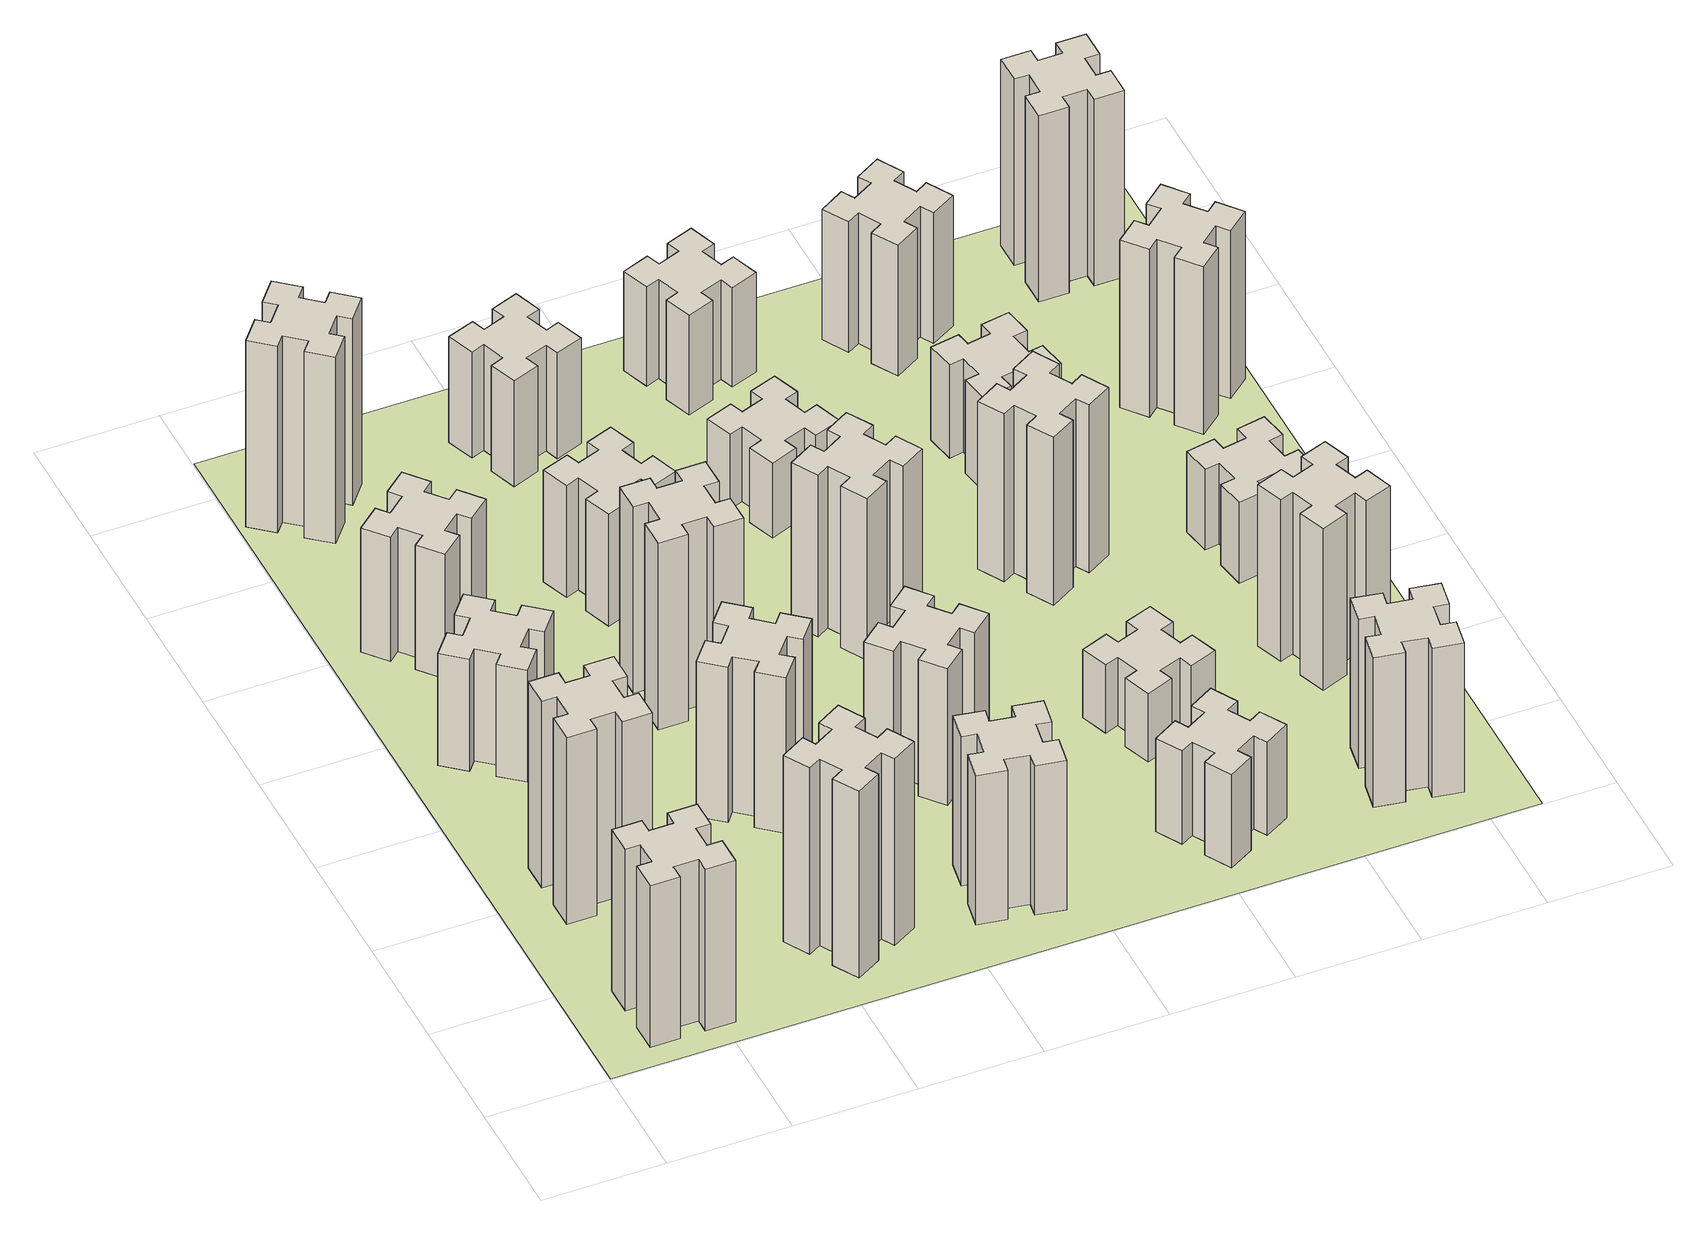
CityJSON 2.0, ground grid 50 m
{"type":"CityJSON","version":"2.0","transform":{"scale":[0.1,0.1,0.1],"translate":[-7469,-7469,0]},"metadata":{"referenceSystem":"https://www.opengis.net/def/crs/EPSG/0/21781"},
"CityObjects":{
"building1":{"type":"Building","attributes":{"class":"1000","function":"1000","usage":"1000","yearOfConstruction":2016,"roofType":"1000","measuredHeight":78,"storeysAboveGround":30,"storeysBelowGround":0},"geometry":[{"type":"Solid","lod":"1","boundaries":[[[[0,1,2,3,4,5,6,7,8,9,10,11,12,13,14,15,16,17,18,19]],[[17,16,20,21]],[[16,15,22,20]],[[15,14,23,22]],[[14,13,24,23]],[[13,12,25,24]],[[12,11,26,25]],[[11,10,27,26]],[[10,9,28,27]],[[9,8,29,28]],[[8,7,30,29]],[[7,6,31,30]],[[6,5,32,31]],[[5,4,33,32]],[[4,3,34,33]],[[3,2,35,34]],[[2,1,36,35]],[[1,0,37,36]],[[0,19,38,37]],[[19,18,39,38]],[[18,17,21,39]],[[24,25,26,27,28,29,30,31,32,33,34,35,36,37,38,39,21,20,22,23]]]]}]},
"building2":{"type":"Building","attributes":{"class":"1000","function":"1000","usage":"1000","yearOfConstruction":2016,"roofType":"1000","measuredHeight":90,"storeysAboveGround":30,"storeysBelowGround":0},"geometry":[{"type":"Solid","lod":"1","boundaries":[[[[40,41,42,43,44,45,46,47,48,49,50,51,52,53,54,55,56,57,58,59]],[[57,56,60,61]],[[56,55,62,60]],[[55,54,63,62]],[[54,53,64,63]],[[53,52,65,64]],[[52,51,66,65]],[[51,50,67,66]],[[50,49,68,67]],[[49,48,69,68]],[[48,47,70,69]],[[47,46,71,70]],[[46,45,72,71]],[[45,44,73,72]],[[44,43,74,73]],[[43,42,75,74]],[[42,41,76,75]],[[41,40,77,76]],[[40,59,78,77]],[[59,58,79,78]],[[58,57,61,79]],[[64,65,66,67,68,69,70,71,72,73,74,75,76,77,78,79,61,60,62,63]]]]}]},
"building3":{"type":"Building","attributes":{"class":"1000","function":"1000","usage":"1000","yearOfConstruction":2016,"roofType":"1000","measuredHeight":54,"storeysAboveGround":30,"storeysBelowGround":0},"geometry":[{"type":"Solid","lod":"1","boundaries":[[[[80,81,82,83,84,85,86,87,88,89,90,91,92,93,94,95,96,97,98,99]],[[97,96,100,101]],[[96,95,102,100]],[[95,94,103,102]],[[94,93,104,103]],[[93,92,105,104]],[[92,91,106,105]],[[91,90,107,106]],[[90,89,108,107]],[[89,88,109,108]],[[88,87,110,109]],[[87,86,111,110]],[[86,85,112,111]],[[85,84,113,112]],[[84,83,114,113]],[[83,82,115,114]],[[82,81,116,115]],[[81,80,117,116]],[[80,99,118,117]],[[99,98,119,118]],[[98,97,101,119]],[[104,105,106,107,108,109,110,111,112,113,114,115,116,117,118,119,101,100,102,103]]]]}]},
"building4":{"type":"Building","attributes":{"class":"1000","function":"1000","usage":"1000","yearOfConstruction":2016,"roofType":"1000","measuredHeight":60,"storeysAboveGround":30,"storeysBelowGround":0},"geometry":[{"type":"Solid","lod":"1","boundaries":[[[[120,121,122,123,124,125,126,127,128,129,130,131,132,133,134,135,136,137,138,139]],[[137,136,140,141]],[[136,135,142,140]],[[135,134,143,142]],[[134,133,144,143]],[[133,132,145,144]],[[132,131,146,145]],[[131,130,147,146]],[[130,129,148,147]],[[129,128,149,148]],[[128,127,150,149]],[[127,126,151,150]],[[126,125,152,151]],[[125,124,153,152]],[[124,123,154,153]],[[123,122,155,154]],[[122,121,156,155]],[[121,120,157,156]],[[120,139,158,157]],[[139,138,159,158]],[[138,137,141,159]],[[144,145,146,147,148,149,150,151,152,153,154,155,156,157,158,159,141,140,142,143]]]]}]},
"building5":{"type":"Building","attributes":{"class":"1000","function":"1000","usage":"1000","yearOfConstruction":2016,"roofType":"1000","measuredHeight":90,"storeysAboveGround":30,"storeysBelowGround":0},"geometry":[{"type":"Solid","lod":"1","boundaries":[[[[160,161,162,163,164,165,166,167,168,169,170,171,172,173,174,175,176,177,178,179]],[[177,176,180,181]],[[176,175,182,180]],[[175,174,183,182]],[[174,173,184,183]],[[173,172,185,184]],[[172,171,186,185]],[[171,170,187,186]],[[170,169,188,187]],[[169,168,189,188]],[[168,167,190,189]],[[167,166,191,190]],[[166,165,192,191]],[[165,164,193,192]],[[164,163,194,193]],[[163,162,195,194]],[[162,161,196,195]],[[161,160,197,196]],[[160,179,198,197]],[[179,178,199,198]],[[178,177,181,199]],[[184,185,186,187,188,189,190,191,192,193,194,195,196,197,198,199,181,180,182,183]]]]}]},
"building6":{"type":"Building","attributes":{"class":"1000","function":"1000","usage":"1000","yearOfConstruction":2016,"roofType":"1000","measuredHeight":90,"storeysAboveGround":30,"storeysBelowGround":0},"geometry":[{"type":"Solid","lod":"1","boundaries":[[[[200,201,202,203,204,205,206,207,208,209,210,211,212,213,214,215,216,217,218,219]],[[217,216,220,221]],[[216,215,222,220]],[[215,214,223,222]],[[214,213,224,223]],[[213,212,225,224]],[[212,211,226,225]],[[211,210,227,226]],[[210,209,228,227]],[[209,208,229,228]],[[208,207,230,229]],[[207,206,231,230]],[[206,205,232,231]],[[205,204,233,232]],[[204,203,234,233]],[[203,202,235,234]],[[202,201,236,235]],[[201,200,237,236]],[[200,219,238,237]],[[219,218,239,238]],[[218,217,221,239]],[[224,225,226,227,228,229,230,231,232,233,234,235,236,237,238,239,221,220,222,223]]]]}]},
"building7":{"type":"Building","attributes":{"class":"1000","function":"1000","usage":"1000","yearOfConstruction":2016,"roofType":"1000","measuredHeight":75,"storeysAboveGround":30,"storeysBelowGround":0},"geometry":[{"type":"Solid","lod":"1","boundaries":[[[[240,241,242,243,244,245,246,247,248,249,250,251,252,253,254,255,256,257,258,259]],[[257,256,260,261]],[[256,255,262,260]],[[255,254,263,262]],[[254,253,264,263]],[[253,252,265,264]],[[252,251,266,265]],[[251,250,267,266]],[[250,249,268,267]],[[249,248,269,268]],[[248,247,270,269]],[[247,246,271,270]],[[246,245,272,271]],[[245,244,273,272]],[[244,243,274,273]],[[243,242,275,274]],[[242,241,276,275]],[[241,240,277,276]],[[240,259,278,277]],[[259,258,279,278]],[[258,257,261,279]],[[264,265,266,267,268,269,270,271,272,273,274,275,276,277,278,279,261,260,262,263]]]]}]},
"building8":{"type":"Building","attributes":{"class":"1000","function":"1000","usage":"1000","yearOfConstruction":2016,"roofType":"1000","measuredHeight":90,"storeysAboveGround":30,"storeysBelowGround":0},"geometry":[{"type":"Solid","lod":"1","boundaries":[[[[280,281,282,283,284,285,286,287,288,289,290,291,292,293,294,295,296,297,298,299]],[[297,296,300,301]],[[296,295,302,300]],[[295,294,303,302]],[[294,293,304,303]],[[293,292,305,304]],[[292,291,306,305]],[[291,290,307,306]],[[290,289,308,307]],[[289,288,309,308]],[[288,287,310,309]],[[287,286,311,310]],[[286,285,312,311]],[[285,284,313,312]],[[284,283,314,313]],[[283,282,315,314]],[[282,281,316,315]],[[281,280,317,316]],[[280,299,318,317]],[[299,298,319,318]],[[298,297,301,319]],[[304,305,306,307,308,309,310,311,312,313,314,315,316,317,318,319,301,300,302,303]]]]}]},
"building9":{"type":"Building","attributes":{"class":"1000","function":"1000","usage":"1000","yearOfConstruction":2016,"roofType":"1000","measuredHeight":54,"storeysAboveGround":30,"storeysBelowGround":0},"geometry":[{"type":"Solid","lod":"1","boundaries":[[[[320,321,322,323,324,325,326,327,328,329,330,331,332,333,334,335,336,337,338,339]],[[337,336,340,341]],[[336,335,342,340]],[[335,334,343,342]],[[334,333,344,343]],[[333,332,345,344]],[[332,331,346,345]],[[331,330,347,346]],[[330,329,348,347]],[[329,328,349,348]],[[328,327,350,349]],[[327,326,351,350]],[[326,325,352,351]],[[325,324,353,352]],[[324,323,354,353]],[[323,322,355,354]],[[322,321,356,355]],[[321,320,357,356]],[[320,339,358,357]],[[339,338,359,358]],[[338,337,341,359]],[[344,345,346,347,348,349,350,351,352,353,354,355,356,357,358,359,341,340,342,343]]]]}]},
"building10":{"type":"Building","attributes":{"class":"1000","function":"1000","usage":"1000","yearOfConstruction":2016,"roofType":"1000","measuredHeight":72,"storeysAboveGround":30,"storeysBelowGround":0},"geometry":[{"type":"Solid","lod":"1","boundaries":[[[[360,361,362,363,364,365,366,367,368,369,370,371,372,373,374,375,376,377,378,379]],[[377,376,380,381]],[[376,375,382,380]],[[375,374,383,382]],[[374,373,384,383]],[[373,372,385,384]],[[372,371,386,385]],[[371,370,387,386]],[[370,369,388,387]],[[369,368,389,388]],[[368,367,390,389]],[[367,366,391,390]],[[366,365,392,391]],[[365,364,393,392]],[[364,363,394,393]],[[363,362,395,394]],[[362,361,396,395]],[[361,360,397,396]],[[360,379,398,397]],[[379,378,399,398]],[[378,377,381,399]],[[384,385,386,387,388,389,390,391,392,393,394,395,396,397,398,399,381,380,382,383]]]]}]},
"building11":{"type":"Building","attributes":{"class":"1000","function":"1000","usage":"1000","yearOfConstruction":2016,"roofType":"1000","measuredHeight":66,"storeysAboveGround":30,"storeysBelowGround":0},"geometry":[{"type":"Solid","lod":"1","boundaries":[[[[400,401,402,403,404,405,406,407,408,409,410,411,412,413,414,415,416,417,418,419]],[[417,416,420,421]],[[416,415,422,420]],[[415,414,423,422]],[[414,413,424,423]],[[413,412,425,424]],[[412,411,426,425]],[[411,410,427,426]],[[410,409,428,427]],[[409,408,429,428]],[[408,407,430,429]],[[407,406,431,430]],[[406,405,432,431]],[[405,404,433,432]],[[404,403,434,433]],[[403,402,435,434]],[[402,401,436,435]],[[401,400,437,436]],[[400,419,438,437]],[[419,418,439,438]],[[418,417,421,439]],[[424,425,426,427,428,429,430,431,432,433,434,435,436,437,438,439,421,420,422,423]]]]}]},
"building12":{"type":"Building","attributes":{"class":"1000","function":"1000","usage":"1000","yearOfConstruction":2016,"roofType":"1000","measuredHeight":51,"storeysAboveGround":30,"storeysBelowGround":0},"geometry":[{"type":"Solid","lod":"1","boundaries":[[[[440,441,442,443,444,445,446,447,448,449,450,451,452,453,454,455,456,457,458,459]],[[457,456,460,461]],[[456,455,462,460]],[[455,454,463,462]],[[454,453,464,463]],[[453,452,465,464]],[[452,451,466,465]],[[451,450,467,466]],[[450,449,468,467]],[[449,448,469,468]],[[448,447,470,469]],[[447,446,471,470]],[[446,445,472,471]],[[445,444,473,472]],[[444,443,474,473]],[[443,442,475,474]],[[442,441,476,475]],[[441,440,477,476]],[[440,459,478,477]],[[459,458,479,478]],[[458,457,461,479]],[[464,465,466,467,468,469,470,471,472,473,474,475,476,477,478,479,461,460,462,463]]]]}]},
"building13":{"type":"Building","attributes":{"class":"1000","function":"1000","usage":"1000","yearOfConstruction":2016,"roofType":"1000","measuredHeight":78,"storeysAboveGround":30,"storeysBelowGround":0},"geometry":[{"type":"Solid","lod":"1","boundaries":[[[[480,481,482,483,484,485,486,487,488,489,490,491,492,493,494,495,496,497,498,499]],[[497,496,500,501]],[[496,495,502,500]],[[495,494,503,502]],[[494,493,504,503]],[[493,492,505,504]],[[492,491,506,505]],[[491,490,507,506]],[[490,489,508,507]],[[489,488,509,508]],[[488,487,510,509]],[[487,486,511,510]],[[486,485,512,511]],[[485,484,513,512]],[[484,483,514,513]],[[483,482,515,514]],[[482,481,516,515]],[[481,480,517,516]],[[480,499,518,517]],[[499,498,519,518]],[[498,497,501,519]],[[504,505,506,507,508,509,510,511,512,513,514,515,516,517,518,519,501,500,502,503]]]]}]},
"building14":{"type":"Building","attributes":{"class":"1000","function":"1000","usage":"1000","yearOfConstruction":2016,"roofType":"1000","measuredHeight":36,"storeysAboveGround":30,"storeysBelowGround":0},"geometry":[{"type":"Solid","lod":"1","boundaries":[[[[520,521,522,523,524,525,526,527,528,529,530,531,532,533,534,535,536,537,538,539]],[[537,536,540,541]],[[536,535,542,540]],[[535,534,543,542]],[[534,533,544,543]],[[533,532,545,544]],[[532,531,546,545]],[[531,530,547,546]],[[530,529,548,547]],[[529,528,549,548]],[[528,527,550,549]],[[527,526,551,550]],[[526,525,552,551]],[[525,524,553,552]],[[524,523,554,553]],[[523,522,555,554]],[[522,521,556,555]],[[521,520,557,556]],[[520,539,558,557]],[[539,538,559,558]],[[538,537,541,559]],[[544,545,546,547,548,549,550,551,552,553,554,555,556,557,558,559,541,540,542,543]]]]}]},
"building15":{"type":"Building","attributes":{"class":"1000","function":"1000","usage":"1000","yearOfConstruction":2016,"roofType":"1000","measuredHeight":45,"storeysAboveGround":30,"storeysBelowGround":0},"geometry":[{"type":"Solid","lod":"1","boundaries":[[[[560,561,562,563,564,565,566,567,568,569,570,571,572,573,574,575,576,577,578,579]],[[577,576,580,581]],[[576,575,582,580]],[[575,574,583,582]],[[574,573,584,583]],[[573,572,585,584]],[[572,571,586,585]],[[571,570,587,586]],[[570,569,588,587]],[[569,568,589,588]],[[568,567,590,589]],[[567,566,591,590]],[[566,565,592,591]],[[565,564,593,592]],[[564,563,594,593]],[[563,562,595,594]],[[562,561,596,595]],[[561,560,597,596]],[[560,579,598,597]],[[579,578,599,598]],[[578,577,581,599]],[[584,585,586,587,588,589,590,591,592,593,594,595,596,597,598,599,581,580,582,583]]]]}]},
"building16":{"type":"Building","attributes":{"class":"1000","function":"1000","usage":"1000","yearOfConstruction":2016,"roofType":"1000","measuredHeight":48,"storeysAboveGround":30,"storeysBelowGround":0},"geometry":[{"type":"Solid","lod":"1","boundaries":[[[[600,601,602,603,604,605,606,607,608,609,610,611,612,613,614,615,616,617,618,619]],[[617,616,620,621]],[[616,615,622,620]],[[615,614,623,622]],[[614,613,624,623]],[[613,612,625,624]],[[612,611,626,625]],[[611,610,627,626]],[[610,609,628,627]],[[609,608,629,628]],[[608,607,630,629]],[[607,606,631,630]],[[606,605,632,631]],[[605,604,633,632]],[[604,603,634,633]],[[603,602,635,634]],[[602,601,636,635]],[[601,600,637,636]],[[600,619,638,637]],[[619,618,639,638]],[[618,617,621,639]],[[624,625,626,627,628,629,630,631,632,633,634,635,636,637,638,639,621,620,622,623]]]]}]},
"building17":{"type":"Building","attributes":{"class":"1000","function":"1000","usage":"1000","yearOfConstruction":2016,"roofType":"1000","measuredHeight":33,"storeysAboveGround":30,"storeysBelowGround":0},"geometry":[{"type":"Solid","lod":"1","boundaries":[[[[640,641,642,643,644,645,646,647,648,649,650,651,652,653,654,655,656,657,658,659]],[[657,656,660,661]],[[656,655,662,660]],[[655,654,663,662]],[[654,653,664,663]],[[653,652,665,664]],[[652,651,666,665]],[[651,650,667,666]],[[650,649,668,667]],[[649,648,669,668]],[[648,647,670,669]],[[647,646,671,670]],[[646,645,672,671]],[[645,644,673,672]],[[644,643,674,673]],[[643,642,675,674]],[[642,641,676,675]],[[641,640,677,676]],[[640,659,678,677]],[[659,658,679,678]],[[658,657,661,679]],[[664,665,666,667,668,669,670,671,672,673,674,675,676,677,678,679,661,660,662,663]]]]}]},
"building18":{"type":"Building","attributes":{"class":"1000","function":"1000","usage":"1000","yearOfConstruction":2016,"roofType":"1000","measuredHeight":81,"storeysAboveGround":30,"storeysBelowGround":0},"geometry":[{"type":"Solid","lod":"1","boundaries":[[[[680,681,682,683,684,685,686,687,688,689,690,691,692,693,694,695,696,697,698,699]],[[697,696,700,701]],[[696,695,702,700]],[[695,694,703,702]],[[694,693,704,703]],[[693,692,705,704]],[[692,691,706,705]],[[691,690,707,706]],[[690,689,708,707]],[[689,688,709,708]],[[688,687,710,709]],[[687,686,711,710]],[[686,685,712,711]],[[685,684,713,712]],[[684,683,714,713]],[[683,682,715,714]],[[682,681,716,715]],[[681,680,717,716]],[[680,699,718,717]],[[699,698,719,718]],[[698,697,701,719]],[[704,705,706,707,708,709,710,711,712,713,714,715,716,717,718,719,701,700,702,703]]]]}]},
"building19":{"type":"Building","attributes":{"class":"1000","function":"1000","usage":"1000","yearOfConstruction":2016,"roofType":"1000","measuredHeight":72,"storeysAboveGround":30,"storeysBelowGround":0},"geometry":[{"type":"Solid","lod":"1","boundaries":[[[[720,721,722,723,724,725,726,727,728,729,730,731,732,733,734,735,736,737,738,739]],[[737,736,740,741]],[[736,735,742,740]],[[735,734,743,742]],[[734,733,744,743]],[[733,732,745,744]],[[732,731,746,745]],[[731,730,747,746]],[[730,729,748,747]],[[729,728,749,748]],[[728,727,750,749]],[[727,726,751,750]],[[726,725,752,751]],[[725,724,753,752]],[[724,723,754,753]],[[723,722,755,754]],[[722,721,756,755]],[[721,720,757,756]],[[720,739,758,757]],[[739,738,759,758]],[[738,737,741,759]],[[744,745,746,747,748,749,750,751,752,753,754,755,756,757,758,759,741,740,742,743]]]]}]},
"building20":{"type":"Building","attributes":{"class":"1000","function":"1000","usage":"1000","yearOfConstruction":2016,"roofType":"1000","measuredHeight":45,"storeysAboveGround":30,"storeysBelowGround":0},"geometry":[{"type":"Solid","lod":"1","boundaries":[[[[760,761,762,763,764,765,766,767,768,769,770,771,772,773,774,775,776,777,778,779]],[[777,776,780,781]],[[776,775,782,780]],[[775,774,783,782]],[[774,773,784,783]],[[773,772,785,784]],[[772,771,786,785]],[[771,770,787,786]],[[770,769,788,787]],[[769,768,789,788]],[[768,767,790,789]],[[767,766,791,790]],[[766,765,792,791]],[[765,764,793,792]],[[764,763,794,793]],[[763,762,795,794]],[[762,761,796,795]],[[761,760,797,796]],[[760,779,798,797]],[[779,778,799,798]],[[778,777,781,799]],[[784,785,786,787,788,789,790,791,792,793,794,795,796,797,798,799,781,780,782,783]]]]}]},
"building21":{"type":"Building","attributes":{"class":"1000","function":"1000","usage":"1000","yearOfConstruction":2016,"roofType":"1000","measuredHeight":63,"storeysAboveGround":30,"storeysBelowGround":0},"geometry":[{"type":"Solid","lod":"1","boundaries":[[[[800,801,802,803,804,805,806,807,808,809,810,811,812,813,814,815,816,817,818,819]],[[817,816,820,821]],[[816,815,822,820]],[[815,814,823,822]],[[814,813,824,823]],[[813,812,825,824]],[[812,811,826,825]],[[811,810,827,826]],[[810,809,828,827]],[[809,808,829,828]],[[808,807,830,829]],[[807,806,831,830]],[[806,805,832,831]],[[805,804,833,832]],[[804,803,834,833]],[[803,802,835,834]],[[802,801,836,835]],[[801,800,837,836]],[[800,819,838,837]],[[819,818,839,838]],[[818,817,821,839]],[[824,825,826,827,828,829,830,831,832,833,834,835,836,837,838,839,821,820,822,823]]]]}]},
"building22":{"type":"Building","attributes":{"class":"1000","function":"1000","usage":"1000","yearOfConstruction":2016,"roofType":"1000","measuredHeight":78,"storeysAboveGround":30,"storeysBelowGround":0},"geometry":[{"type":"Solid","lod":"1","boundaries":[[[[840,841,842,843,844,845,846,847,848,849,850,851,852,853,854,855,856,857,858,859]],[[857,856,860,861]],[[856,855,862,860]],[[855,854,863,862]],[[854,853,864,863]],[[853,852,865,864]],[[852,851,866,865]],[[851,850,867,866]],[[850,849,868,867]],[[849,848,869,868]],[[848,847,870,869]],[[847,846,871,870]],[[846,845,872,871]],[[845,844,873,872]],[[844,843,874,873]],[[843,842,875,874]],[[842,841,876,875]],[[841,840,877,876]],[[840,859,878,877]],[[859,858,879,878]],[[858,857,861,879]],[[864,865,866,867,868,869,870,871,872,873,874,875,876,877,878,879,861,860,862,863]]]]}]},
"building23":{"type":"Building","attributes":{"class":"1000","function":"1000","usage":"1000","yearOfConstruction":2016,"roofType":"1000","measuredHeight":39,"storeysAboveGround":30,"storeysBelowGround":0},"geometry":[{"type":"Solid","lod":"1","boundaries":[[[[880,881,882,883,884,885,886,887,888,889,890,891,892,893,894,895,896,897,898,899]],[[897,896,900,901]],[[896,895,902,900]],[[895,894,903,902]],[[894,893,904,903]],[[893,892,905,904]],[[892,891,906,905]],[[891,890,907,906]],[[890,889,908,907]],[[889,888,909,908]],[[888,887,910,909]],[[887,886,911,910]],[[886,885,912,911]],[[885,884,913,912]],[[884,883,914,913]],[[883,882,915,914]],[[882,881,916,915]],[[881,880,917,916]],[[880,899,918,917]],[[899,898,919,918]],[[898,897,901,919]],[[904,905,906,907,908,909,910,911,912,913,914,915,916,917,918,919,901,900,902,903]]]]}]},
"building24":{"type":"Building","attributes":{"class":"1000","function":"1000","usage":"1000","yearOfConstruction":2016,"roofType":"1000","measuredHeight":81,"storeysAboveGround":30,"storeysBelowGround":0},"geometry":[{"type":"Solid","lod":"1","boundaries":[[[[920,921,922,923,924,925,926,927,928,929,930,931,932,933,934,935,936,937,938,939]],[[937,936,940,941]],[[936,935,942,940]],[[935,934,943,942]],[[934,933,944,943]],[[933,932,945,944]],[[932,931,946,945]],[[931,930,947,946]],[[930,929,948,947]],[[929,928,949,948]],[[928,927,950,949]],[[927,926,951,950]],[[926,925,952,951]],[[925,924,953,952]],[[924,923,954,953]],[[923,922,955,954]],[[922,921,956,955]],[[921,920,957,956]],[[920,939,958,957]],[[939,938,959,958]],[[938,937,941,959]],[[944,945,946,947,948,949,950,951,952,953,954,955,956,957,958,959,941,940,942,943]]]]}]},
"building25":{"type":"Building","attributes":{"class":"1000","function":"1000","usage":"1000","yearOfConstruction":2016,"roofType":"1000","measuredHeight":90,"storeysAboveGround":30,"storeysBelowGround":0},"geometry":[{"type":"Solid","lod":"1","boundaries":[[[[960,961,962,963,964,965,966,967,968,969,970,971,972,973,974,975,976,977,978,979]],[[977,976,980,981]],[[976,975,982,980]],[[975,974,983,982]],[[974,973,984,983]],[[973,972,985,984]],[[972,971,986,985]],[[971,970,987,986]],[[970,969,988,987]],[[969,968,989,988]],[[968,967,990,989]],[[967,966,991,990]],[[966,965,992,991]],[[965,964,993,992]],[[964,963,994,993]],[[963,962,995,994]],[[962,961,996,995]],[[961,960,997,996]],[[960,979,998,997]],[[979,978,999,998]],[[978,977,981,999]],[[984,985,986,987,988,989,990,991,992,993,994,995,996,997,998,999,981,980,982,983]]]]}]},
"landuse1":{"type":"LandUse","attributes":{"name":"plot1","function":"1010"},"geometry":[{"type":"MultiSurface","lod":"1","boundaries":[[[1000,1001,1002,1003]]]}]}
},
"vertices":[
[265,325,0],[265,225,0],[205,225,0],[205,105,0],[325,105,0],[325,165,0],[425,165,0],[425,105,0],[545,105,0],[545,225,0],[485,225,0],[485,325,0],[545,325,0],[545,445,0],[425,445,0],[425,385,0],[325,385,0],[325,445,0],[205,445,0],[205,325,0],[325,385,780],[325,445,780],[425,385,780],[425,445,780],[545,445,780],[545,325,780],[485,325,780],[485,225,780],[545,225,780],[545,105,780],[425,105,780],[425,165,780],[325,165,780],[325,105,780],[205,105,780],[205,225,780],[265,225,780],[265,325,780],[205,325,780],[205,445,780],
[265,1065,0],[265,965,0],[205,965,0],[205,845,0],[325,845,0],[325,905,0],[425,905,0],[425,845,0],[545,845,0],[545,965,0],[485,965,0],[485,1065,0],[545,1065,0],[545,1185,0],[425,1185,0],[425,1125,0],[325,1125,0],[325,1185,0],[205,1185,0],[205,1065,0],[325,1125,900],[325,1185,900],[425,1125,900],[425,1185,900],[545,1185,900],[545,1065,900],[485,1065,900],[485,965,900],[545,965,900],[545,845,900],[425,845,900],[425,905,900],[325,905,900],[325,845,900],[205,845,900],[205,965,900],[265,965,900],[265,1065,900],[205,1065,900],[205,1185,900],
[484,1907,0],[408,1972,0],[446,2018,0],[354,2095,0],[277,2003,0],[323,1964,0],[259,1888,0],[213,1926,0],[136,1834,0],[228,1757,0],[266,1803,0],[343,1739,0],[304,1693,0],[396,1616,0],[473,1708,0],[427,1746,0],[492,1823,0],[538,1784,0],[615,1876,0],[523,1953,0],[492,1823,540],[538,1784,540],[427,1746,540],[473,1708,540],[396,1616,540],[304,1693,540],[343,1739,540],[266,1803,540],[228,1757,540],[136,1834,540],[213,1926,540],[259,1888,540],[323,1964,540],[277,2003,540],[354,2095,540],[446,2018,540],[408,1972,540],[484,1907,540],[523,1953,540],[615,1876,540],
[492,2528,0],[427,2604,0],[473,2643,0],[396,2735,0],[304,2658,0],[343,2612,0],[266,2547,0],[228,2593,0],[136,2516,0],[213,2424,0],[259,2463,0],[323,2386,0],[277,2348,0],[354,2256,0],[446,2333,0],[408,2379,0],[484,2443,0],[523,2397,0],[615,2474,0],[538,2566,0],[484,2443,600],[523,2397,600],[408,2379,600],[446,2333,600],[354,2256,600],[277,2348,600],[323,2386,600],[259,2463,600],[213,2424,600],[136,2516,600],[228,2593,600],[266,2547,600],[343,2612,600],[304,2658,600],[396,2735,600],[473,2643,600],[427,2604,600],[492,2528,600],[538,2566,600],[615,2474,600],
[1127,255,0],[1214,305,0],[1244,253,0],[1348,313,0],[1288,417,0],[1236,387,0],[1186,474,0],[1238,504,0],[1178,608,0],[1074,548,0],[1104,496,0],[1017,446,0],[987,498,0],[883,438,0],[943,334,0],[995,364,0],[1045,277,0],[993,247,0],[1053,143,0],[1157,203,0],[1045,277,900],[993,247,900],[995,364,900],[943,334,900],[883,438,900],[987,498,900],[1017,446,900],[1104,496,900],[1074,548,900],[1178,608,900],[1238,504,900],[1186,474,900],[1236,387,900],[1288,417,900],[1348,313,900],[1244,253,900],[1214,305,900],[1127,255,900],[1157,203,900],[1053,143,900],
[384,3387,0],[308,3452,0],[346,3498,0],[254,3575,0],[177,3483,0],[223,3444,0],[159,3368,0],[113,3406,0],[36,3314,0],[128,3237,0],[166,3283,0],[243,3219,0],[204,3173,0],[296,3096,0],[373,3188,0],[327,3226,0],[392,3303,0],[438,3264,0],[515,3356,0],[423,3433,0],[392,3303,900],[438,3264,900],[327,3226,900],[373,3188,900],[296,3096,900],[204,3173,900],[243,3219,900],[166,3283,900],[128,3237,900],[36,3314,900],[113,3406,900],[159,3368,900],[223,3444,900],[177,3483,900],[254,3575,900],[346,3498,900],[308,3452,900],[384,3387,900],[423,3433,900],[515,3356,900],
[1224,1267,0],[1148,1332,0],[1186,1378,0],[1094,1455,0],[1017,1363,0],[1063,1324,0],[999,1248,0],[953,1286,0],[876,1194,0],[968,1117,0],[1006,1163,0],[1083,1099,0],[1044,1053,0],[1136,976,0],[1213,1068,0],[1167,1106,0],[1232,1183,0],[1278,1144,0],[1355,1236,0],[1263,1313,0],[1232,1183,750],[1278,1144,750],[1167,1106,750],[1213,1068,750],[1136,976,750],[1044,1053,750],[1083,1099,750],[1006,1163,750],[968,1117,750],[876,1194,750],[953,1286,750],[999,1248,750],[1063,1324,750],[1017,1363,750],[1094,1455,750],[1186,1378,750],[1148,1332,750],[1224,1267,750],[1263,1313,750],[1355,1236,750],
[1165,1965,0],[1065,1965,0],[1065,2025,0],[945,2025,0],[945,1905,0],[1005,1905,0],[1005,1805,0],[945,1805,0],[945,1685,0],[1065,1685,0],[1065,1745,0],[1165,1745,0],[1165,1685,0],[1285,1685,0],[1285,1805,0],[1225,1805,0],[1225,1905,0],[1285,1905,0],[1285,2025,0],[1165,2025,0],[1225,1905,900],[1285,1905,900],[1225,1805,900],[1285,1805,900],[1285,1685,900],[1165,1685,900],[1165,1745,900],[1065,1745,900],[1065,1685,900],[945,1685,900],[945,1805,900],[1005,1805,900],[1005,1905,900],[945,1905,900],[945,2025,900],[1065,2025,900],[1065,1965,900],[1165,1965,900],[1165,2025,900],[1285,2025,900],
[1125,2616,0],[1031,2582,0],[1010,2638,0],[897,2597,0],[939,2484,0],[995,2505,0],[1029,2411,0],[973,2390,0],[1014,2277,0],[1127,2319,0],[1106,2375,0],[1200,2409,0],[1220,2353,0],[1333,2394,0],[1292,2507,0],[1236,2486,0],[1202,2580,0],[1258,2600,0],[1217,2713,0],[1104,2672,0],[1202,2580,540],[1258,2600,540],[1236,2486,540],[1292,2507,540],[1333,2394,540],[1220,2353,540],[1200,2409,540],[1106,2375,540],[1127,2319,540],[1014,2277,540],[973,2390,540],[1029,2411,540],[995,2505,540],[939,2484,540],[897,2597,540],[1010,2638,540],[1031,2582,540],[1125,2616,540],[1104,2672,540],[1217,2713,540],
[1855,307,0],[1872,405,0],[1931,395,0],[1952,513,0],[1834,534,0],[1824,475,0],[1725,492,0],[1736,551,0],[1617,572,0],[1597,454,0],[1656,444,0],[1638,345,0],[1579,356,0],[1558,237,0],[1677,217,0],[1687,276,0],[1785,258,0],[1775,199,0],[1893,178,0],[1914,297,0],[1785,258,720],[1775,199,720],[1687,276,720],[1677,217,720],[1558,237,720],[1579,356,720],[1638,345,720],[1656,444,720],[1597,454,720],[1617,572,720],[1736,551,720],[1725,492,720],[1824,475,720],[1834,534,720],[1952,513,720],[1931,395,720],[1872,405,720],[1855,307,720],[1914,297,720],[1893,178,720],
[1788,999,0],[1864,1063,0],[1903,1017,0],[1995,1094,0],[1918,1186,0],[1872,1148,0],[1807,1224,0],[1853,1263,0],[1776,1355,0],[1684,1278,0],[1723,1232,0],[1646,1167,0],[1608,1213,0],[1516,1136,0],[1593,1044,0],[1639,1083,0],[1703,1006,0],[1657,968,0],[1734,876,0],[1826,953,0],[1703,1006,660],[1657,968,660],[1639,1083,660],[1593,1044,660],[1516,1136,660],[1608,1213,660],[1646,1167,660],[1723,1232,660],[1684,1278,660],[1776,1355,660],[1853,1263,660],[1807,1224,660],[1872,1148,660],[1918,1186,660],[1995,1094,660],[1903,1017,660],[1864,1063,660],[1788,999,660],[1826,953,660],[1734,876,660],
[1125,3456,0],[1031,3422,0],[1010,3478,0],[897,3437,0],[939,3324,0],[995,3345,0],[1029,3251,0],[973,3230,0],[1014,3117,0],[1127,3159,0],[1106,3215,0],[1200,3249,0],[1220,3193,0],[1333,3234,0],[1292,3347,0],[1236,3326,0],[1202,3420,0],[1258,3440,0],[1217,3553,0],[1104,3512,0],[1202,3420,510],[1258,3440,510],[1236,3326,510],[1292,3347,510],[1333,3234,510],[1220,3193,510],[1200,3249,510],[1106,3215,510],[1127,3159,510],[1014,3117,510],[973,3230,510],[1029,3251,510],[995,3345,510],[939,3324,510],[897,3437,510],[1010,3478,510],[1031,3422,510],[1125,3456,510],[1104,3512,510],[1217,3553,510],
[1844,2076,0],[1757,2026,0],[1727,2078,0],[1623,2018,0],[1683,1914,0],[1735,1944,0],[1785,1857,0],[1733,1827,0],[1793,1723,0],[1897,1783,0],[1867,1835,0],[1954,1885,0],[1984,1833,0],[2088,1893,0],[2028,1997,0],[1976,1967,0],[1926,2054,0],[1978,2084,0],[1918,2188,0],[1814,2128,0],[1926,2054,780],[1978,2084,780],[1976,1967,780],[2028,1997,780],[2088,1893,780],[1984,1833,780],[1954,1885,780],[1867,1835,780],[1897,1783,780],[1793,1723,780],[1733,1827,780],[1785,1857,780],[1735,1944,780],[1683,1914,780],[1623,2018,780],[1727,2078,780],[1757,2026,780],[1844,2076,780],[1814,2128,780],[1918,2188,780],
[1735,2705,0],[1769,2611,0],[1713,2590,0],[1754,2477,0],[1867,2519,0],[1846,2575,0],[1940,2609,0],[1960,2553,0],[2073,2594,0],[2032,2707,0],[1976,2686,0],[1942,2780,0],[1998,2800,0],[1957,2913,0],[1844,2872,0],[1865,2816,0],[1771,2782,0],[1750,2838,0],[1637,2797,0],[1679,2684,0],[1771,2782,360],[1750,2838,360],[1865,2816,360],[1844,2872,360],[1957,2913,360],[1998,2800,360],[1942,2780,360],[1976,2686,360],[2032,2707,360],[2073,2594,360],[1960,2553,360],[1940,2609,360],[1846,2575,360],[1867,2519,360],[1754,2477,360],[1713,2590,360],[1769,2611,360],[1735,2705,360],[1679,2684,360],[1637,2797,360],
[2475,364,0],[2525,277,0],[2473,247,0],[2533,143,0],[2637,203,0],[2607,255,0],[2694,305,0],[2724,253,0],[2828,313,0],[2768,417,0],[2716,387,0],[2666,474,0],[2718,504,0],[2658,608,0],[2554,548,0],[2584,496,0],[2497,446,0],[2467,498,0],[2363,438,0],[2423,334,0],[2497,446,450],[2467,498,450],[2584,496,450],[2554,548,450],[2658,608,450],[2718,504,450],[2666,474,450],[2716,387,450],[2768,417,450],[2828,313,450],[2724,253,450],[2694,305,450],[2607,255,450],[2637,203,450],[2533,143,450],[2473,247,450],[2525,277,450],[2475,364,450],[2423,334,450],[2363,438,450],
[1865,3556,0],[1771,3522,0],[1750,3578,0],[1637,3537,0],[1679,3424,0],[1735,3445,0],[1769,3351,0],[1713,3330,0],[1754,3217,0],[1867,3259,0],[1846,3315,0],[1940,3349,0],[1960,3293,0],[2073,3334,0],[2032,3447,0],[1976,3426,0],[1942,3520,0],[1998,3540,0],[1957,3653,0],[1844,3612,0],[1942,3520,480],[1998,3540,480],[1976,3426,480],[2032,3447,480],[2073,3334,480],[1960,3293,480],[1940,3349,480],[1846,3315,480],[1867,3259,480],[1754,3217,480],[1713,3330,480],[1769,3351,480],[1735,3445,480],[1679,3424,480],[1637,3537,480],[1750,3578,480],[1771,3522,480],[1865,3556,480],[1844,3612,480],[1957,3653,480],
[2716,1006,0],[2682,1100,0],[2738,1120,0],[2697,1233,0],[2584,1192,0],[2605,1136,0],[2511,1102,0],[2490,1158,0],[2377,1117,0],[2419,1004,0],[2475,1025,0],[2509,931,0],[2453,910,0],[2494,797,0],[2607,839,0],[2586,895,0],[2680,929,0],[2700,873,0],[2813,914,0],[2772,1027,0],[2680,929,330],[2700,873,330],[2586,895,330],[2607,839,330],[2494,797,330],[2453,910,330],[2509,931,330],[2475,1025,330],[2419,1004,330],[2377,1117,330],[2490,1158,330],[2511,1102,330],[2605,1136,330],[2584,1192,330],[2697,1233,330],[2738,1120,330],[2682,1100,330],[2716,1006,330],[2772,1027,330],[2813,914,330],
[2716,1967,0],[2666,2054,0],[2718,2084,0],[2658,2188,0],[2554,2128,0],[2584,2076,0],[2497,2026,0],[2467,2078,0],[2363,2018,0],[2423,1914,0],[2475,1944,0],[2525,1857,0],[2473,1827,0],[2533,1723,0],[2637,1783,0],[2607,1835,0],[2694,1885,0],[2724,1833,0],[2828,1893,0],[2768,1997,0],[2694,1885,810],[2724,1833,810],[2607,1835,810],[2637,1783,810],[2533,1723,810],[2473,1827,810],[2525,1857,810],[2475,1944,810],[2423,1914,810],[2363,2018,810],[2467,2078,810],[2497,2026,810],[2584,2076,810],[2554,2128,810],[2658,2188,810],[2718,2084,810],[2666,2054,810],[2716,1967,810],[2768,1997,810],[2828,1893,810],
[3435,307,0],[3452,405,0],[3511,395,0],[3532,513,0],[3414,534,0],[3404,475,0],[3305,492,0],[3316,551,0],[3197,572,0],[3177,454,0],[3236,444,0],[3218,345,0],[3159,356,0],[3138,237,0],[3257,217,0],[3267,276,0],[3365,258,0],[3355,199,0],[3473,178,0],[3494,297,0],[3365,258,720],[3355,199,720],[3267,276,720],[3257,217,720],[3138,237,720],[3159,356,720],[3218,345,720],[3236,444,720],[3177,454,720],[3197,572,720],[3316,551,720],[3305,492,720],[3404,475,720],[3414,534,720],[3532,513,720],[3511,395,720],[3452,405,720],[3435,307,720],[3494,297,720],[3473,178,720],
[2812,2565,0],[2795,2664,0],[2854,2674,0],[2833,2792,0],[2715,2771,0],[2725,2712,0],[2627,2695,0],[2617,2754,0],[2498,2733,0],[2519,2615,0],[2578,2625,0],[2596,2527,0],[2537,2517,0],[2557,2398,0],[2676,2419,0],[2665,2478,0],[2764,2496,0],[2774,2437,0],[2892,2457,0],[2871,2576,0],[2764,2496,450],[2774,2437,450],[2665,2478,450],[2676,2419,450],[2557,2398,450],[2537,2517,450],[2596,2527,450],[2578,2625,450],[2519,2615,450],[2498,2733,450],[2617,2754,450],[2627,2695,450],[2725,2712,450],[2715,2771,450],[2833,2792,450],[2854,2674,450],[2795,2664,450],[2812,2565,450],[2871,2576,450],[2892,2457,450],
[2716,3347,0],[2666,3434,0],[2718,3464,0],[2658,3568,0],[2554,3508,0],[2584,3456,0],[2497,3406,0],[2467,3458,0],[2363,3398,0],[2423,3294,0],[2475,3324,0],[2525,3237,0],[2473,3207,0],[2533,3103,0],[2637,3163,0],[2607,3215,0],[2694,3265,0],[2724,3213,0],[2828,3273,0],[2768,3377,0],[2694,3265,630],[2724,3213,630],[2607,3215,630],[2637,3163,630],[2533,3103,630],[2473,3207,630],[2525,3237,630],[2475,3324,630],[2423,3294,630],[2363,3398,630],[2467,3458,630],[2497,3406,630],[2584,3456,630],[2554,3508,630],[2658,3568,630],[2718,3464,630],[2666,3434,630],[2716,3347,630],[2768,3377,630],[2828,3273,630],
[3456,1106,0],[3422,1200,0],[3478,1220,0],[3437,1333,0],[3324,1292,0],[3345,1236,0],[3251,1202,0],[3230,1258,0],[3117,1217,0],[3159,1104,0],[3215,1125,0],[3249,1031,0],[3193,1010,0],[3234,897,0],[3347,939,0],[3326,995,0],[3420,1029,0],[3440,973,0],[3553,1014,0],[3512,1127,0],[3420,1029,780],[3440,973,780],[3326,995,780],[3347,939,780],[3234,897,780],[3193,1010,780],[3249,1031,780],[3215,1125,780],[3159,1104,780],[3117,1217,780],[3230,1258,780],[3251,1202,780],[3345,1236,780],[3324,1292,780],[3437,1333,780],[3478,1220,780],[3422,1200,780],[3456,1106,780],[3512,1127,780],[3553,1014,780],
[3365,1872,0],[3267,1855,0],[3257,1914,0],[3138,1893,0],[3159,1775,0],[3218,1785,0],[3236,1687,0],[3177,1677,0],[3197,1558,0],[3316,1579,0],[3305,1638,0],[3404,1656,0],[3414,1597,0],[3532,1617,0],[3511,1736,0],[3452,1725,0],[3435,1824,0],[3494,1834,0],[3473,1952,0],[3355,1931,0],[3435,1824,390],[3494,1834,390],[3452,1725,390],[3511,1736,390],[3532,1617,390],[3414,1597,390],[3404,1656,390],[3305,1638,390],[3316,1579,390],[3197,1558,390],[3177,1677,390],[3236,1687,390],[3218,1785,390],[3159,1775,390],[3138,1893,390],[3257,1914,390],[3267,1855,390],[3365,1872,390],[3355,1931,390],[3473,1952,390],
[3403,2712,0],[3326,2647,0],[3288,2693,0],[3196,2616,0],[3273,2524,0],[3319,2563,0],[3383,2486,0],[3337,2448,0],[3414,2356,0],[3506,2433,0],[3468,2479,0],[3544,2543,0],[3583,2497,0],[3675,2574,0],[3598,2666,0],[3552,2628,0],[3487,2704,0],[3533,2743,0],[3456,2835,0],[3364,2758,0],[3487,2704,810],[3533,2743,810],[3552,2628,810],[3598,2666,810],[3675,2574,810],[3583,2497,810],[3544,2543,810],[3468,2479,810],[3506,2433,810],[3414,2356,810],[3337,2448,810],[3383,2486,810],[3319,2563,810],[3273,2524,810],[3196,2616,810],[3288,2693,810],[3326,2647,810],[3403,2712,810],[3364,2758,810],[3456,2835,810],
[3285,3325,0],[3385,3325,0],[3385,3265,0],[3505,3265,0],[3505,3385,0],[3445,3385,0],[3445,3485,0],[3505,3485,0],[3505,3605,0],[3385,3605,0],[3385,3545,0],[3285,3545,0],[3285,3605,0],[3165,3605,0],[3165,3485,0],[3225,3485,0],[3225,3385,0],[3165,3385,0],[3165,3265,0],[3285,3265,0],[3225,3385,900],[3165,3385,900],[3225,3485,900],[3165,3485,900],[3165,3605,900],[3285,3605,900],[3285,3545,900],[3385,3545,900],[3385,3605,900],[3505,3605,900],[3505,3485,900],[3445,3485,900],[3445,3385,900],[3505,3385,900],[3505,3265,900],[3385,3265,900],[3385,3325,900],[3285,3325,900],[3285,3265,900],[3165,3265,900],
[5,3705,0],[3705,3705,0],[3705,5,0],[5,5,0]
]}
